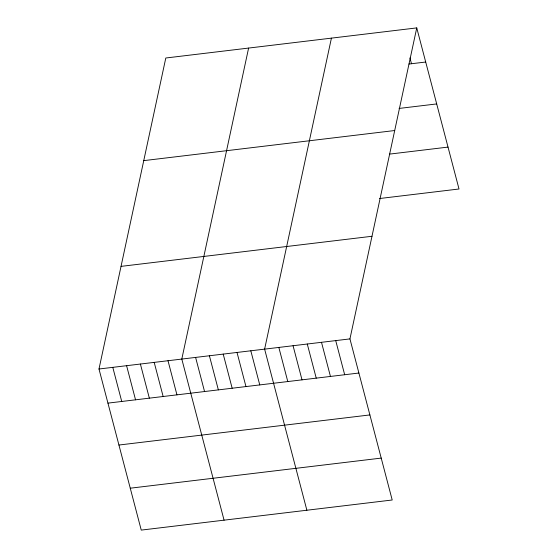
<?xml version="1.0" encoding="UTF-8"?>
<svg xmlns="http://www.w3.org/2000/svg" width="558" height="558" viewBox="0 0 558 558"><rect width="100%" height="100%" fill="white"/><g stroke="black" fill="none" stroke-linecap="round" stroke-linejoin="round"><path stroke-width="0.84" d="M416.749 27.9L349.943 338.901L392.204 499.996L141.251 530.1L98.989 369.005L165.796 58.004L416.749 27.9L459.011 188.995L379.545 198.529M248.61 48.072L181.803 359.066L224.065 520.168M331.424 38.132L264.618 349.134L306.879 510.235M408.972 64.031L425.705 62.029M399.054 108.44L436.698 103.927M143.748 160.634L394.701 130.53M389.463 154.12L448.018 147.096M121.037 266.375L371.991 236.271M98.989 369.005L349.943 338.901M107.938 403.127L358.892 373.03M118.931 445.033L369.884 414.929M130.258 488.201L381.212 458.097M409.956 57.906L411.483 63.731M335.721 340.603L344.67 374.732M321.499 342.312L330.455 376.441M307.277 344.021L316.233 378.143M293.055 345.723L302.011 379.852M278.84 347.432L287.788 381.553M250.814 350.794L259.763 384.915M237.011 352.447L245.966 386.575M223.207 354.1L232.163 388.228M209.403 355.76L218.359 389.882M195.6 357.413L204.556 391.542M168 360.726L176.949 394.855M154.196 362.379L163.152 396.508M140.393 364.039L149.349 398.161M126.589 365.692L135.545 399.821M112.786 367.345L121.742 401.474"/></g></svg>
